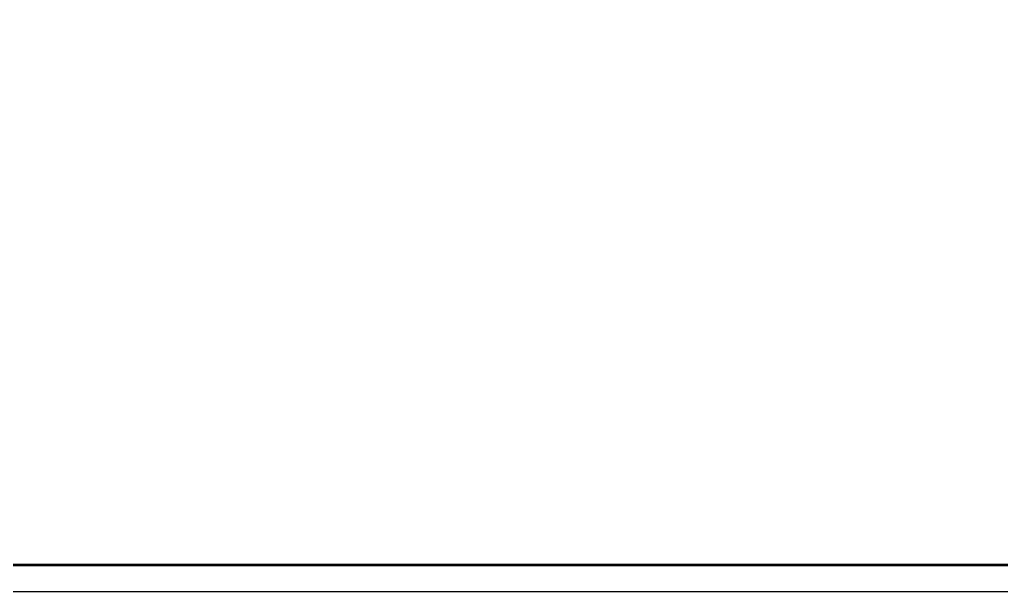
# Model space of a CAD drawing. Extents: x 1783717 to 1875059, y 1234617 to 1294017.
# Drawn here: x 1806821 to 1844294, y 1234617 to 1256419 of the extents above; entities that cross this region are included whole.
import ezdxf
from ezdxf.enums import TextEntityAlignment as Align

# ---------------------------------------------------------------- set-up
doc = ezdxf.new("R2010")
doc.units = 0
doc.header["$LTSCALE"] = 1000
doc.header["$MEASUREMENT"] = 0
doc.linetypes.add('DOTE', pattern=[2.42, 2, -0.2, 0.02, -0.2])
doc.layers.get('Defpoints').update_dxf_attribs({"linetype": 'DOTE'})
doc.layers.add('C-SHET-SHET', color=7, linetype='Continuous')
doc.layers.add('图框标记', color=140, linetype='Continuous', plot=False)
doc.styles.add('TranSketch-1', font='romans.shx', dxfattribs={"width": 0.7, "bigfont": 'gbcbig.shx'})

# ---------------------------------------------------------------- blocks, each defined once
blk = doc.blocks.new('TranSketch工作图框')
blk.add_lwpolyline([(0, 0), (841, 0), (841, 594), (0, 594)], close=True)
at = {"const_width": 1}
blk.add_lwpolyline([(25, 10), (831, 10), (831, 584), (25, 584)], close=True, dxfattribs=at)
at = {"layer": 'Defpoints'}
blk.add_lwpolyline([(25, 10), (761, 10), (761, 584), (25, 584)], close=True, dxfattribs=at)
at = {"style": 'TranSketch-1', "width": 0.7}
for tag, height, p in [('作废标记', 500, (388, 297)), ('项目名称', 3.5, (796, 569.89)), ('建设单位', 3.5, (796, 546.51)), ('审定', 3.5, (794.51, 151.74)), ('审核', 3.5, (794.51, 143.74)), ('工程主持人', 3.5, (794.51, 135.74)), ('专业负责人', 3.5, (794.1, 127.74)), ('校对', 3.5, (794.51, 120.16)), ('设计', 3.5, (794.51, 112.16)), ('制图', 3.5, (794.51, 104.16)), ('工程编号', 3.5, (806, 95)), ('子项名称', 3.5, (806, 85)), ('专业', 3.5, (788.59, 76.16)), ('阶段', 3.5, (823.59, 76.16)), ('图名', 3.5, (796, 53)), ('年', 3.5, (792.79, 30.76)), ('月', 3.5, (807.7, 30.66)), ('日', 3.5, (821.03, 30.76)), ('比例', 3.5, (794.51, 22.23)), ('图纸编号', 3.5, (794.51, 14.18))]:
    blk.add_attdef(tag, text='', height=height, dxfattribs=at).set_placement(p, align=Align.MIDDLE_CENTER)
at = {"layer": '图框标记', "style": 'TranSketch-1', "width": 0.7, "flags": 1}
for tag, p in [('工作区类型', (849.53, 594)), ('楼层过滤', (876.07, 496.5)), ('工作区名称', (876.07, 464)), ('工作区编号', (876.07, 431.5))]:
    blk.add_attdef(tag, p, '', height=15, dxfattribs=at)
at = {"layer": '图框标记', "style": 'TranSketch-1', "width": 0.7}
for tag, p in [('工作区层高', (876.07, 561.5)), ('工作区楼层', (876.07, 529))]:
    blk.add_attdef(tag, p, '', height=15, dxfattribs=at)

msp = doc.modelspace()

# ---------------------------------------------------------------- block references
at = {"layer": 'C-SHET-SHET', "xscale": 100, "yscale": 100, "zscale": 100}
msp.add_blockref('TranSketch工作图框', (1783717, 1234617), dxfattribs=at)

doc.saveas('drawing.dxf')
